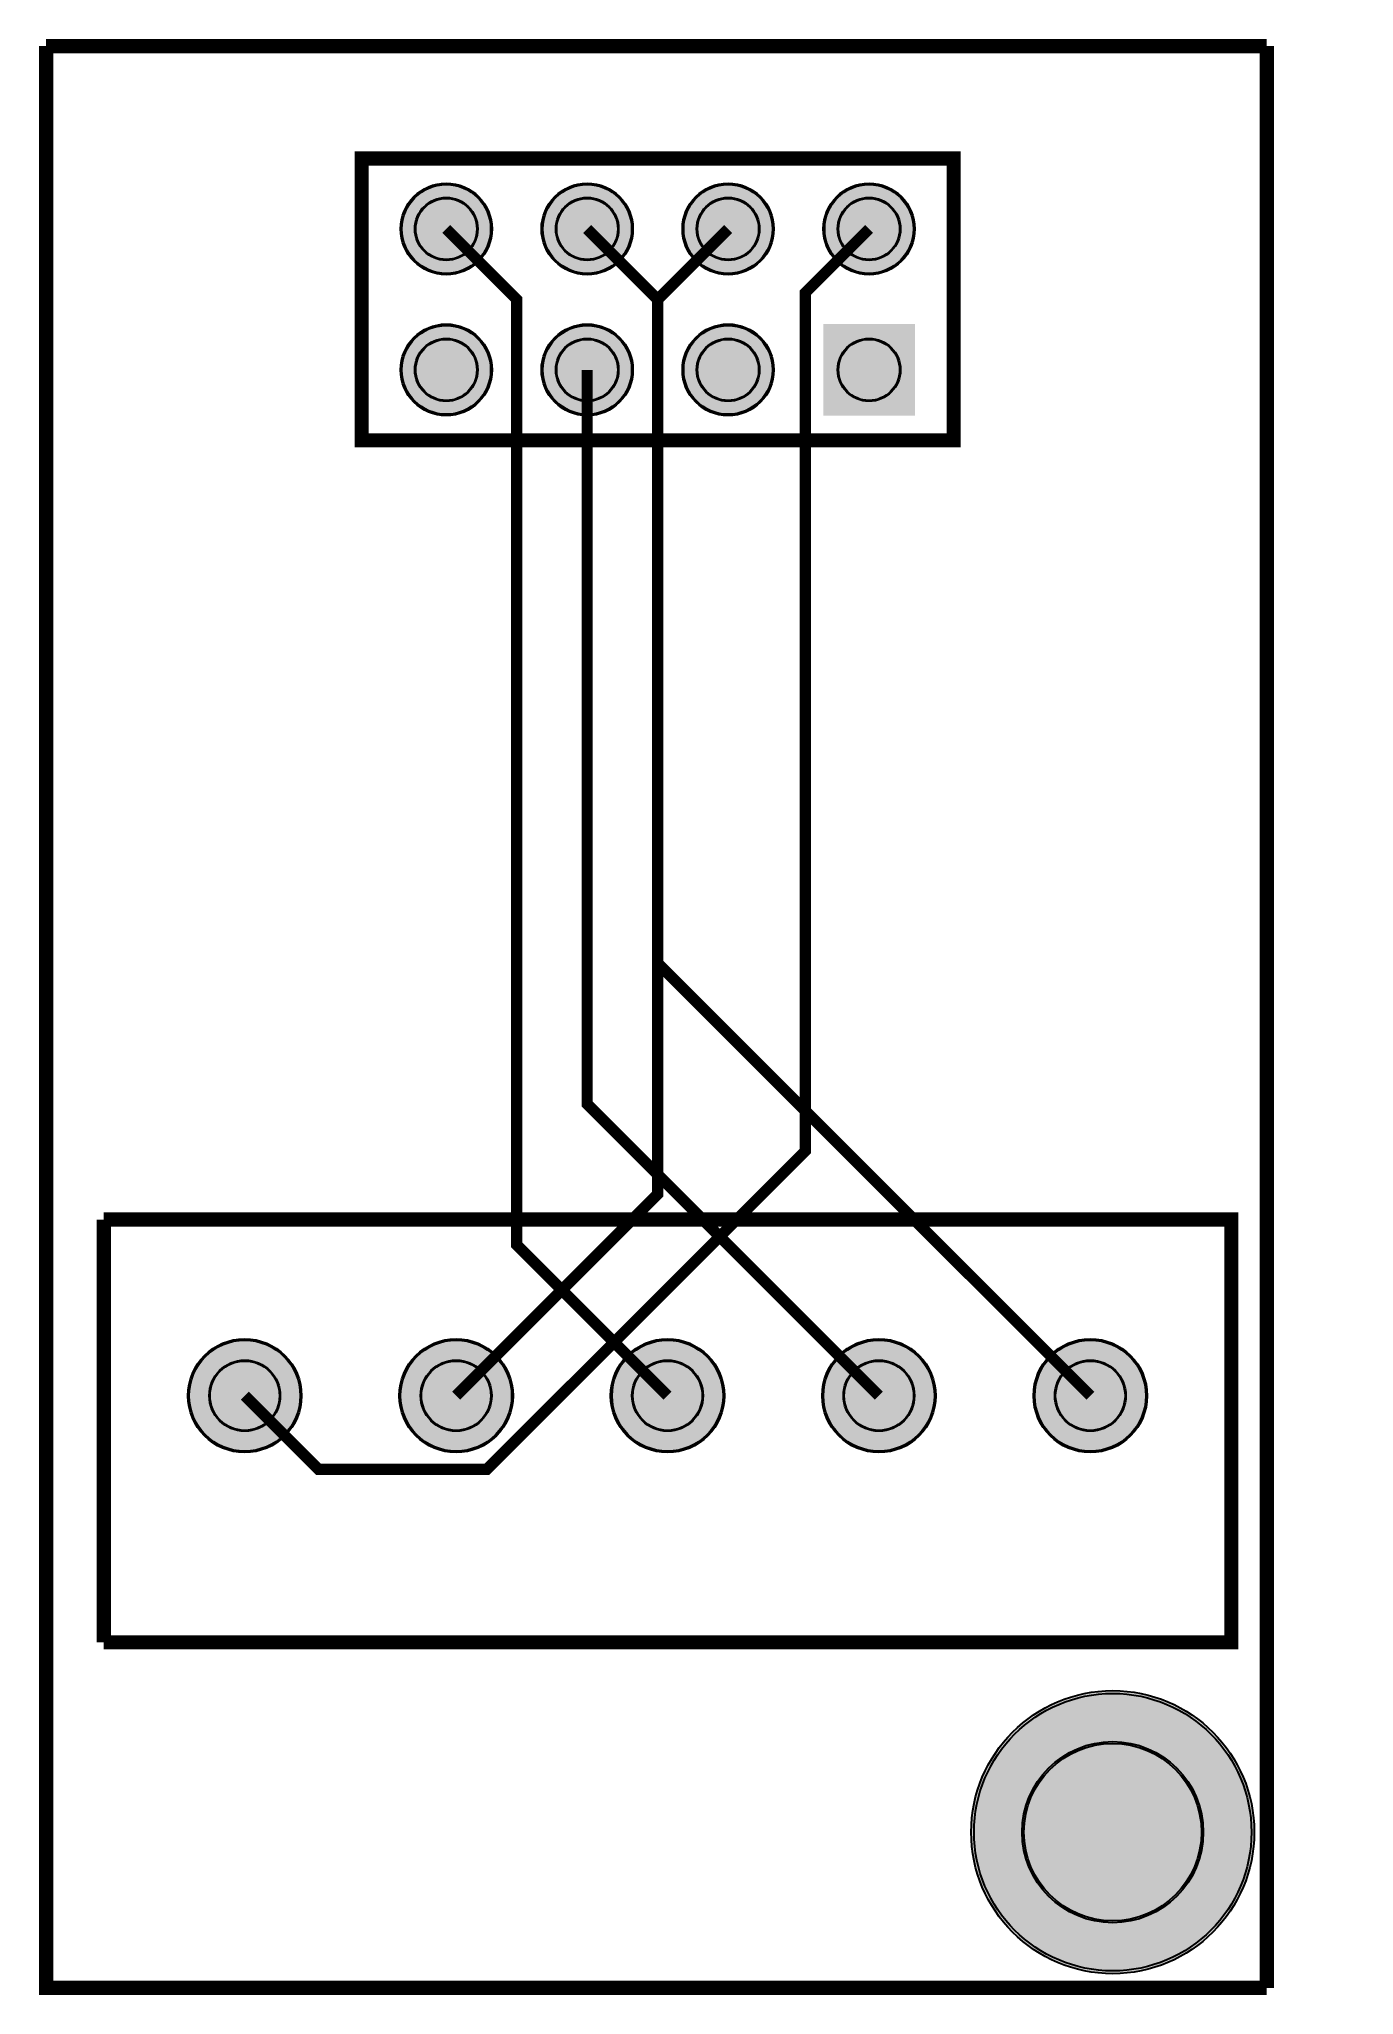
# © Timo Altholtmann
# Model space of a CAD drawing. Header units: millimetres. Extents: x 0.1 to 23.8, y -38.2 to -3.
import ezdxf

# ---------------------------------------------------------------- set-up
doc = ezdxf.new("R2010")
doc.units = ezdxf.units.MM
for name, color, linetype, true_color in [('BoardOutLine', 7, 'Continuous', 0xff00ff), ('BottomLayer', 7, 'Continuous', 0x0000ff), ('BottomSilkLayer', 7, 'Continuous', 0x66cc33), ('BottomSolderMaskLayer', 7, 'Continuous', 0xaa00ff), ('Multi-Layer', 7, 'Continuous', 0xc0c0c0), ('TopLayer', 7, 'Continuous', 0xff0000), ('TopSilkLayer', 7, 'Continuous', 0xffcc00), ('TopSolderMaskLayer', 7, 'Continuous', 0x800080)]:
    doc.layers.add(name, color=color, linetype=linetype, true_color=true_color)

msp = doc.modelspace()

# ---------------------------------------------------------------- hatches: boundary and pattern name
at = {"layer": 'BottomSolderMaskLayer'}
for points in [[(6.617, -6.401, 1), (8.268, -6.401, 1)], [(9.157, -6.401, 1), (10.808, -6.401, 1)], [(11.697, -6.401, 1), (13.348, -6.401, 1)], [(14.237, -6.401, 1), (15.888, -6.401, 1)], [(6.617, -8.941, 1), (8.268, -8.941, 1)], [(9.157, -8.941, 1), (10.808, -8.941, 1)], [(11.697, -8.941, 1), (13.348, -8.941, 1)], [(15.888, -8.115), (14.237, -8.115), (14.237, -9.766), (15.888, -9.766)], [(2.785, -27.432, 1), (4.835, -27.432, 1)], [(6.595, -27.432, 1), (8.645, -27.432, 1)], [(10.405, -27.432, 1), (12.455, -27.432, 1)], [(14.215, -27.432, 1), (16.265, -27.432, 1)], [(18.025, -27.432, 1), (20.075, -27.432, 1)], [(16.903, -35.3, 1), (22.005, -35.3, 1)]]:
    msp.add_hatch(color=256, dxfattribs=at).paths.add_polyline_path(points)
at = {"layer": 'Multi-Layer'}
for points in [[(6.642, -6.401, 1), (8.242, -6.401, 1)], [(9.182, -6.401, 1), (10.782, -6.401, 1)], [(11.722, -6.401, 1), (13.322, -6.401, 1)], [(14.262, -6.401, 1), (15.862, -6.401, 1)], [(6.642, -8.941, 1), (8.242, -8.941, 1)], [(9.182, -8.941, 1), (10.782, -8.941, 1)], [(11.722, -8.941, 1), (13.322, -8.941, 1)], [(15.862, -8.141), (14.262, -8.141), (14.262, -9.741), (15.862, -9.741)], [(2.81, -27.432, 1), (4.81, -27.432, 1)], [(6.62, -27.432, 1), (8.62, -27.432, 1)], [(10.43, -27.432, 1), (12.43, -27.432, 1)], [(14.24, -27.432, 1), (16.24, -27.432, 1)], [(18.05, -27.432, 1), (20.05, -27.432, 1)]]:
    msp.add_hatch(color=256, dxfattribs=at).paths.add_polyline_path(points)
at = {"layer": 'TopSolderMaskLayer'}
for points in [[(6.617, -6.401, 1), (8.268, -6.401, 1)], [(9.157, -6.401, 1), (10.808, -6.401, 1)], [(11.697, -6.401, 1), (13.348, -6.401, 1)], [(14.237, -6.401, 1), (15.888, -6.401, 1)], [(6.617, -8.941, 1), (8.268, -8.941, 1)], [(9.157, -8.941, 1), (10.808, -8.941, 1)], [(11.697, -8.941, 1), (13.348, -8.941, 1)], [(15.888, -8.115), (14.237, -8.115), (14.237, -9.766), (15.888, -9.766)], [(2.785, -27.432, 1), (4.835, -27.432, 1)], [(6.595, -27.432, 1), (8.645, -27.432, 1)], [(10.405, -27.432, 1), (12.455, -27.432, 1)], [(14.215, -27.432, 1), (16.265, -27.432, 1)], [(18.025, -27.432, 1), (20.075, -27.432, 1)], [(16.903, -35.3, 1), (22.005, -35.3, 1)]]:
    msp.add_hatch(color=256, dxfattribs=at).paths.add_polyline_path(points)

# ---------------------------------------------------------------- linework, layer by layer
at = {"layer": 'BoardOutLine', "const_width": 0.254}
for points in [[(22.231, -3.106), (0.231, -3.106)], [(0.231, -3.106), (0.231, -38.106), (22.231, -38.106)], [(22.231, -38.106), (22.231, -3.106)]]:
    msp.add_lwpolyline(points, dxfattribs=at)
at = {"layer": 'BottomLayer', "const_width": 0.203}
for points in [[(15.062, -6.401), (13.913, -7.55), (13.913, -23.022), (8.173, -28.762), (5.14, -28.762), (3.81, -27.432)], [(12.522, -6.401), (11.252, -7.671), (11.252, -23.8), (7.62, -27.432)]]:
    msp.add_lwpolyline(points, dxfattribs=at)
at = {"layer": 'BottomSilkLayer', "const_width": 0.254}
msp.add_lwpolyline([(16.586, -5.131), (5.918, -5.131), (5.918, -10.211), (16.586, -10.211), (16.586, -5.131)], close=True, dxfattribs=at)
at = {"layer": 'BottomSolderMaskLayer'}
for centre, radius in [((7.442, -6.401), 0.825), ((9.982, -6.401), 0.825), ((12.522, -6.401), 0.825), ((15.062, -6.401), 0.825), ((7.442, -6.401), 0.567), ((9.982, -6.401), 0.567), ((12.522, -6.401), 0.567), ((15.062, -6.401), 0.567), ((7.442, -8.941), 0.825), ((7.442, -8.941), 0.567), ((9.982, -8.941), 0.825), ((9.982, -8.941), 0.567), ((12.522, -8.941), 0.825), ((12.522, -8.941), 0.567), ((15.062, -8.941), 0.567), ((3.81, -27.432), 1.025), ((7.62, -27.432), 1.025), ((11.43, -27.432), 1.025), ((15.24, -27.432), 1.025), ((19.05, -27.432), 1.025), ((3.81, -27.432), 0.641), ((7.62, -27.432), 0.641), ((11.43, -27.432), 0.641), ((15.24, -27.432), 0.641), ((19.05, -27.432), 0.641), ((19.454, -35.3), 2.551), ((19.453, -35.3), 1.633)]:
    msp.add_circle(centre, radius, dxfattribs=at)
at = {"layer": 'Multi-Layer'}
for centre, radius in [((7.442, -6.401), 0.8), ((9.982, -6.401), 0.8), ((12.522, -6.401), 0.8), ((15.062, -6.401), 0.8), ((7.442, -6.401), 0.55), ((9.982, -6.401), 0.55), ((12.522, -6.401), 0.55), ((15.062, -6.401), 0.55), ((7.442, -8.941), 0.8), ((7.442, -8.941), 0.55), ((9.982, -8.941), 0.8), ((9.982, -8.941), 0.55), ((12.522, -8.941), 0.8), ((12.522, -8.941), 0.55), ((15.062, -8.941), 0.55), ((3.81, -27.432), 1), ((7.62, -27.432), 1), ((11.43, -27.432), 1), ((15.24, -27.432), 1), ((19.05, -27.432), 1), ((3.81, -27.432), 0.625), ((7.62, -27.432), 0.625), ((11.43, -27.432), 0.625), ((15.24, -27.432), 0.625), ((19.05, -27.432), 0.625), ((19.454, -35.3), 2.5), ((19.453, -35.3), 1.6)]:
    msp.add_circle(centre, radius, dxfattribs=at)
at = {"layer": 'TopLayer', "const_width": 0.203}
for points in [[(7.442, -6.401), (8.712, -7.671), (8.712, -24.714), (11.43, -27.432)], [(9.982, -6.401), (11.252, -7.671), (11.252, -19.634), (19.05, -27.432)], [(9.982, -8.941), (9.982, -22.174), (15.24, -27.432)]]:
    msp.add_lwpolyline(points, dxfattribs=at)
at = {"layer": 'TopSilkLayer', "const_width": 0.254}
for points in [[(1.27, -24.257), (21.59, -24.257), (21.59, -31.877), (1.27, -31.877)], [(1.27, -24.257), (1.27, -29.337)], [(1.27, -29.337), (1.27, -31.877)]]:
    msp.add_lwpolyline(points, dxfattribs=at)
at = {"layer": 'TopSolderMaskLayer'}
for centre, radius in [((7.442, -6.401), 0.825), ((9.982, -6.401), 0.825), ((12.522, -6.401), 0.825), ((15.062, -6.401), 0.825), ((7.442, -6.401), 0.567), ((9.982, -6.401), 0.567), ((12.522, -6.401), 0.567), ((15.062, -6.401), 0.567), ((7.442, -8.941), 0.825), ((7.442, -8.941), 0.567), ((9.982, -8.941), 0.825), ((9.982, -8.941), 0.567), ((12.522, -8.941), 0.825), ((12.522, -8.941), 0.567), ((15.062, -8.941), 0.567), ((3.81, -27.432), 1.025), ((7.62, -27.432), 1.025), ((11.43, -27.432), 1.025), ((15.24, -27.432), 1.025), ((19.05, -27.432), 1.025), ((3.81, -27.432), 0.641), ((7.62, -27.432), 0.641), ((11.43, -27.432), 0.641), ((15.24, -27.432), 0.641), ((19.05, -27.432), 0.641), ((19.454, -35.3), 2.551), ((19.453, -35.3), 1.633)]:
    msp.add_circle(centre, radius, dxfattribs=at)

doc.saveas('drawing.dxf')
